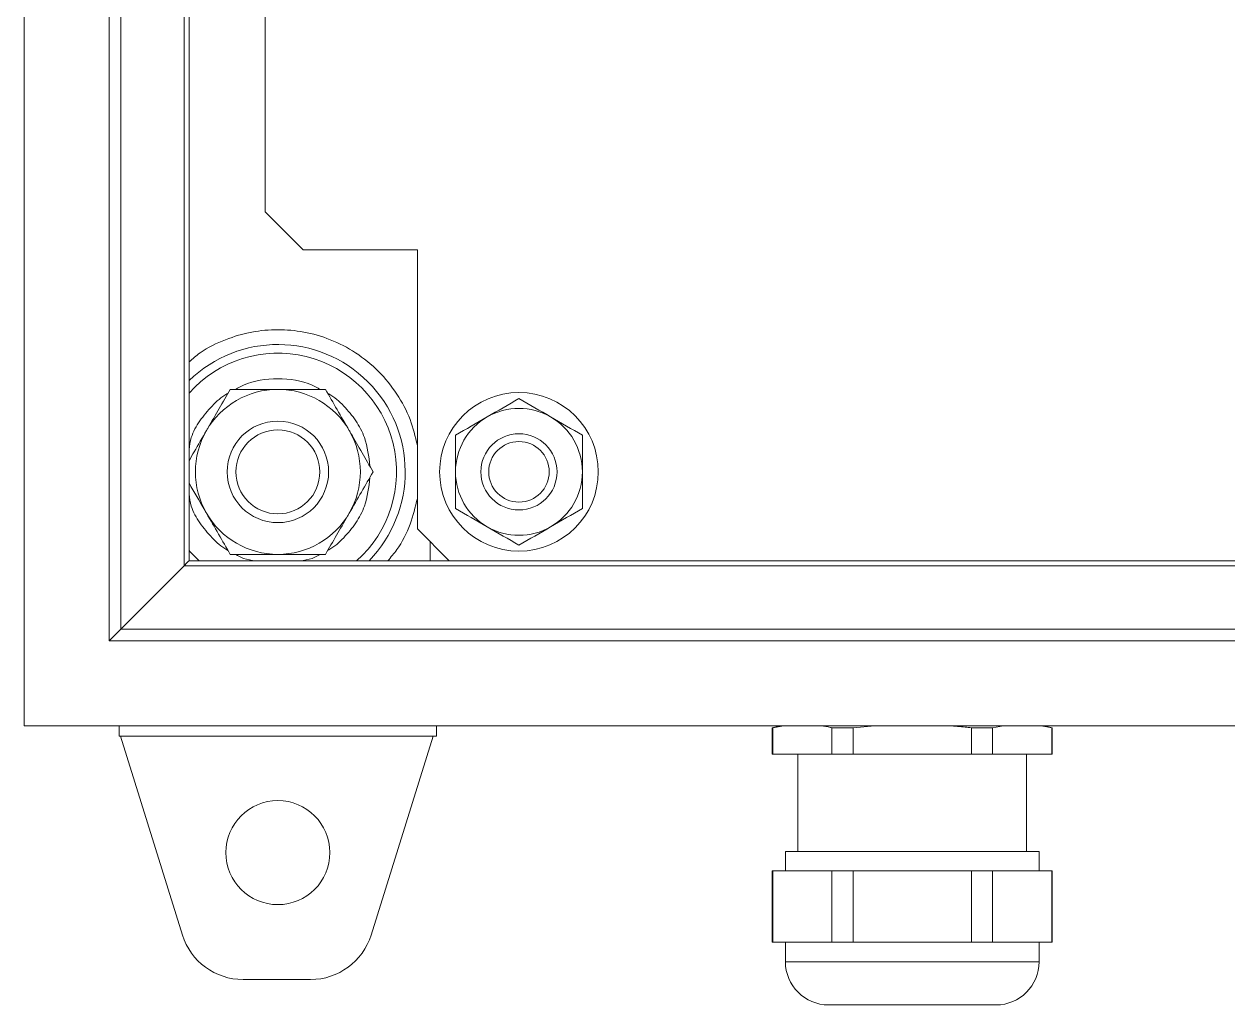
# Model space of a CAD drawing. Extents: x 4137 to 28680, y 2446 to 6814.
# Drawn here: x 7331 to 7425.9, y 2823 to 2900.2 of the extents above; entities that cross this region are included whole.
import ezdxf

# ---------------------------------------------------------------- set-up
doc = ezdxf.new("R2010")
doc.units = 0
doc.header["$LTSCALE"] = 0.5
doc.layers.get('0').update_dxf_attribs({"linetype": 'CONTINUOUS'})

msp = doc.modelspace()

# ---------------------------------------------------------------- linework, layer by layer
at = {"color": 7, "linetype": 'Continuous', "lineweight": 15}
for p, q in [((7331.019, 3144.96), (7331.019, 2844.96)), ((7337.713, 2851.655), (7337.713, 3138.266)), ((7338.635, 2852.577), (7338.635, 3137.343)), ((7343.627, 3132.352), (7343.627, 2857.568)), ((7344.019, 2857.96), (7344.019, 3131.96)), ((7350.019, 2885.46), (7350.019, 3049.96)), ((7353.019, 2882.46), (7350.019, 2885.46)), ((7362.019, 2882.46), (7353.019, 2882.46)), ((7362.019, 2860.46), (7362.019, 2882.46)), ((7364.519, 2857.96), (7362.019, 2860.46)), ((7363.019, 2859.46), (7363.019, 2857.96)), ((7511.019, 2857.96), (7344.019, 2857.96)), ((7338.635, 2852.577), (7343.627, 2857.568)), ((7343.627, 2857.568), (7511.411, 2857.568)), ((7338.635, 2852.577), (7337.713, 2851.655)), ((7516.402, 2852.577), (7338.635, 2852.577)), ((7517.324, 2851.655), (7337.713, 2851.655)), ((7331.019, 2844.96), (7531.019, 2844.96)), ((7338.519, 2844.96), (7338.519, 2844.132)), ((7363.519, 2844.132), (7363.519, 2844.96)), ((7390.595, 2844.96), (7389.987, 2844.797)), ((7389.987, 2844.797), (7389.987, 2842.713)), ((7389.987, 2844.797), (7390.03, 2844.797)), ((7390.03, 2844.797), (7390.888, 2844.96)), ((7390.03, 2842.713), (7390.03, 2844.797)), ((7394.687, 2844.797), (7396.361, 2844.797)), ((7394.687, 2842.713), (7394.687, 2844.797)), ((7396.361, 2844.797), (7398.078, 2844.96)), ((7396.361, 2842.713), (7396.361, 2844.797)), ((7405.676, 2842.713), (7405.676, 2844.797)), ((7405.676, 2844.797), (7407.35, 2844.797)), ((7407.35, 2844.797), (7408.208, 2844.96)), ((7407.35, 2842.713), (7407.35, 2844.797)), ((7412.05, 2844.797), (7411.442, 2844.96)), ((7412.008, 2842.713), (7412.008, 2844.797)), ((7412.008, 2844.797), (7412.05, 2844.797)), ((7412.05, 2842.713), (7412.05, 2844.797)), ((7338.519, 2844.132), (7338.607, 2844.132)), ((7338.607, 2844.132), (7363.26, 2844.132)), ((7338.607, 2844.132), (7343.502, 2828.469)), ((7358.365, 2828.469), (7363.26, 2844.132)), ((7363.26, 2844.132), (7363.519, 2844.132)), ((7390.03, 2842.713), (7389.987, 2842.713)), ((7394.687, 2842.713), (7390.03, 2842.713)), ((7392.01, 2842.713), (7392.01, 2835.06)), ((7396.361, 2842.713), (7394.687, 2842.713)), ((7405.676, 2842.713), (7396.361, 2842.713)), ((7407.35, 2842.713), (7405.676, 2842.713)), ((7412.008, 2842.713), (7407.35, 2842.713)), ((7410.028, 2835.06), (7410.028, 2842.713)), ((7412.05, 2842.713), (7412.008, 2842.713)), ((7391.019, 2835.06), (7391.019, 2833.513)), ((7391.019, 2835.06), (7392.358, 2835.06)), ((7392.358, 2835.06), (7411.019, 2835.06)), ((7411.019, 2833.513), (7411.019, 2835.06)), ((7389.987, 2833.513), (7389.987, 2827.91)), ((7390.03, 2833.513), (7389.987, 2833.513)), ((7390.03, 2827.91), (7390.03, 2833.513)), ((7392.358, 2833.513), (7390.03, 2833.513)), ((7394.687, 2833.513), (7392.358, 2833.513)), ((7394.687, 2827.91), (7394.687, 2833.513)), ((7396.361, 2833.513), (7394.687, 2833.513)), ((7396.361, 2827.91), (7396.361, 2833.513)), ((7401.019, 2833.513), (7396.361, 2833.513)), ((7405.676, 2833.513), (7401.019, 2833.513)), ((7405.676, 2827.91), (7405.676, 2833.513)), ((7407.35, 2833.513), (7405.676, 2833.513)), ((7407.35, 2827.91), (7407.35, 2833.513)), ((7409.679, 2833.513), (7407.35, 2833.513)), ((7412.008, 2833.513), (7409.679, 2833.513)), ((7412.008, 2827.91), (7412.008, 2833.513)), ((7412.05, 2833.513), (7412.008, 2833.513)), ((7412.05, 2827.91), (7412.05, 2833.513)), ((7389.987, 2827.91), (7390.03, 2827.91)), ((7390.03, 2827.91), (7392.358, 2827.91)), ((7391.019, 2827.91), (7391.019, 2826.363)), ((7392.358, 2827.91), (7394.687, 2827.91)), ((7394.687, 2827.91), (7396.361, 2827.91)), ((7396.361, 2827.91), (7401.019, 2827.91)), ((7401.019, 2827.91), (7405.676, 2827.91)), ((7405.676, 2827.91), (7407.35, 2827.91)), ((7407.35, 2827.91), (7409.679, 2827.91)), ((7409.679, 2827.91), (7412.008, 2827.91)), ((7411.019, 2826.363), (7411.019, 2827.91)), ((7412.008, 2827.91), (7412.05, 2827.91)), ((7348.274, 2824.96), (7353.593, 2824.96)), ((7394.422, 2822.96), (7395.305, 2822.96)), ((7395.305, 2822.96), (7407.616, 2822.96))]:
    msp.add_line(p, q, dxfattribs=at)
at = {"color": 8, "linetype": 'Continuous', "lineweight": 15}
for p, q in [((7391.019, 2826.363), (7392.358, 2826.363)), ((7392.358, 2826.363), (7411.019, 2826.363))]:
    msp.add_line(p, q, dxfattribs=at)
at = {"color": 8, "linetype": 'Continuous', "lineweight": 15, "flags": 128}
msp.add_lwpolyline([(7344.019, 2858.758), (7344.107, 2858.659), (7344.816, 2857.96)], dxfattribs=at)
at = {"color": 7, "linetype": 'Continuous', "lineweight": 15, "flags": 128}
msp.add_lwpolyline([(7344.019, 2857.96), (7343.974, 2857.915), (7343.841, 2857.783), (7343.627, 2857.568)], dxfattribs=at)
at = {"color": 7, "linetype": 'Continuous', "lineweight": 15}
for centre, radius in [((7370.019, 2864.96), 6.25), ((7351.019, 2864.96), 4), ((7351.019, 2864.96), 3.309), ((7370.019, 2864.96), 3), ((7370.019, 2864.96), 2.386), ((7351.019, 2834.96), 4.1)]:
    msp.add_circle(centre, radius, dxfattribs=at)
at = {"color": 8, "linetype": 'Continuous', "lineweight": 15}
for radius, start, end in [(10.034, 315.76573, 134.23427), (9.353, 311.54268, 138.45732)]:
    msp.add_arc((7351.019, 2864.96), radius, start, end, dxfattribs=at)
at = {"color": 7, "linetype": 'Continuous', "lineweight": 15}
for centre, radius, start, end in [((7351.019, 2864.96), 6.5, 90.01862, 150.01862), ((7351.019, 2864.96), 6.5, 30.01862, 90.01862), ((7370.019, 2864.96), 5, 120, 180), ((7370.019, 2864.96), 5, 60, 120), ((7370.019, 2864.96), 5, 0, 60), ((7351.019, 2864.96), 6.5, 150.01862, 210.01862), ((7351.019, 2864.96), 6.5, 330.01862, 30.01862), ((7370.019, 2864.96), 5, 180, 240), ((7370.019, 2864.96), 5, 300, 0), ((7351.019, 2864.96), 6.5, 210.01862, 270.01862), ((7351.019, 2864.96), 6.5, 270.01862, 330.01862), ((7370.019, 2864.96), 5, 240, 300), ((7348.274, 2829.96), 5, 197.354, 270), ((7353.593, 2829.96), 5, 270, 342.646), ((7394.422, 2826.363), 3.403, 180, 270), ((7407.616, 2826.363), 3.403, 270, 0)]:
    msp.add_arc(centre, radius, start, end, dxfattribs=at)
at = {"color": 8, "linetype": 'Continuous', "lineweight": 15}
for points, knots in [([(7344.019, 2873.628), (7344.302, 2873.873), (7345.158, 2874.611), (7346.85, 2875.421), (7348.926, 2876.035), (7351.019, 2876.223), (7353.109, 2876.032), (7355.197, 2875.432), (7357.204, 2874.392), (7358.997, 2872.937), (7360.445, 2871.145), (7361.503, 2869.157), (7361.851, 2867.736), (7362.019, 2867.048)], [0, 0, 0, 0, 0.048628, 0.14659, 0.240643, 0.32938, 0.418117, 0.51217, 0.610132, 0.710174, 0.810216, 0.908178, 1, 1, 1, 1]), ([(7347.694, 2871.459), (7347.9, 2871.572), (7348.91, 2872.128), (7351.019, 2872.433), (7353.125, 2872.128), (7354.135, 2871.573), (7354.339, 2871.461)], [0, 0, 0, 0, 0.10183, 0.500341, 0.898852, 1, 1, 1, 1]), ([(7344.019, 2866.728), (7344.062, 2867.044), (7344.174, 2867.851), (7344.857, 2869.012), (7345.798, 2870.168), (7346.581, 2870.885), (7347.055, 2871.128), (7347.08, 2871.141)], [0, 0, 0, 0, 0.171415, 0.438623, 0.711501, 0.984379, 1, 1, 1, 1]), ([(7354.953, 2871.143), (7354.98, 2871.129), (7355.456, 2870.886), (7356.236, 2870.167), (7357.193, 2869.016), (7358.045, 2867.437), (7358.186, 2866.17), (7358.272, 2865.399)], [0, 0, 0, 0, 0.013138, 0.232298, 0.451457, 0.666062, 1, 1, 1, 1]), ([(7358.273, 2864.528), (7358.187, 2863.755), (7358.046, 2862.485), (7357.193, 2860.905), (7356.235, 2859.753), (7355.457, 2859.035), (7354.983, 2858.792), (7354.957, 2858.779)], [0, 0, 0, 0, 0.334756, 0.549288, 0.768373, 0.987458, 1, 1, 1, 1]), ([(7347.084, 2858.777), (7347.057, 2858.791), (7346.582, 2859.034), (7345.798, 2859.752), (7344.857, 2860.908), (7344.174, 2862.069), (7344.062, 2862.876), (7344.019, 2863.192)], [0, 0, 0, 0, 0.016346, 0.289023, 0.5617, 0.828711, 1, 1, 1, 1]), ([(7362.019, 2862.872), (7361.847, 2862.187), (7361.493, 2860.771), (7360.667, 2859.1), (7359.931, 2858.244), (7359.687, 2857.96)], [0, 0, 0, 0, 0.385138, 0.796034, 1, 1, 1, 1]), ([(7349.251, 2857.96), (7348.931, 2857.995), (7348.377, 2858.054), (7347.9, 2858.339), (7347.698, 2858.459)], [0, 0, 0, 0, 0.576373, 1, 1, 1, 1]), ([(7354.343, 2858.461), (7354.14, 2858.34), (7353.662, 2858.055), (7353.106, 2857.995), (7352.787, 2857.96)], [0, 0, 0, 0, 0.425262, 1, 1, 1, 1])]:
    msp.add_open_spline(points, degree=3, knots=knots, dxfattribs=at)
at = {"color": 7, "linetype": 'Continuous', "lineweight": 15}
for points, knots in [([(7345.388, 2868.208), (7345.433, 2868.285), (7346.066, 2869.383), (7346.687, 2870.459), (7347.264, 2871.459)], [0, 0, 0, 0, 0.0702152, 1, 1, 1, 1]), ([(7351.017, 2871.46), (7350.675, 2871.46), (7349.405, 2871.46), (7348.168, 2871.459), (7347.264, 2871.459)], [0, 0, 0, 0, 0.268634, 1, 1, 1, 1]), ([(7354.769, 2871.461), (7354.454, 2871.461), (7353.231, 2871.461), (7351.96, 2871.46), (7351.017, 2871.46)], [0, 0, 0, 0, 0.25755, 1, 1, 1, 1]), ([(7354.769, 2871.461), (7355.074, 2870.934), (7355.69, 2869.869), (7356.326, 2868.767), (7356.647, 2868.212)], [0, 0, 0, 0, 0.495458, 1, 1, 1, 1]), ([(7344.019, 2865.834), (7344.156, 2866.072), (7344.604, 2866.849), (7345.067, 2867.651), (7345.388, 2868.208)], [0, 0, 0, 0, 0.306355, 1, 1, 1, 1]), ([(7356.647, 2868.212), (7356.691, 2868.135), (7357.325, 2867.038), (7357.947, 2865.962), (7358.524, 2864.963)], [0, 0, 0, 0, 0.070215, 1, 1, 1, 1]), ([(7358.524, 2864.963), (7358.22, 2864.435), (7357.605, 2863.369), (7356.969, 2862.268), (7356.649, 2861.712)], [0, 0, 0, 0, 0.495457, 1, 1, 1, 1]), ([(7345.391, 2861.708), (7345.346, 2861.785), (7344.883, 2862.587), (7344.429, 2863.373), (7344.019, 2864.083)], [0, 0, 0, 0, 0.096123, 1, 1, 1, 1]), ([(7347.268, 2858.459), (7346.963, 2858.987), (7346.348, 2860.052), (7345.712, 2861.153), (7345.391, 2861.708)], [0, 0, 0, 0, 0.495458, 1, 1, 1, 1]), ([(7356.649, 2861.712), (7356.604, 2861.635), (7355.971, 2860.537), (7355.351, 2859.462), (7354.774, 2858.461)], [0, 0, 0, 0, 0.070215, 1, 1, 1, 1]), ([(7351.021, 2858.46), (7350.68, 2858.46), (7349.409, 2858.46), (7348.173, 2858.459), (7347.268, 2858.459)], [0, 0, 0, 0, 0.268634, 1, 1, 1, 1]), ([(7354.774, 2858.461), (7354.458, 2858.461), (7353.235, 2858.461), (7351.964, 2858.46), (7351.021, 2858.46)], [0, 0, 0, 0, 0.2575499, 1, 1, 1, 1]), ([(7393.829, 2844.96), (7394.074, 2844.919), (7394.36, 2844.87), (7394.646, 2844.806), (7394.687, 2844.797)], [0, 0, 0, 0, 0.85551, 1, 1, 1, 1]), ([(7403.96, 2844.96), (7404.371, 2844.926), (7404.944, 2844.878), (7405.515, 2844.815), (7405.676, 2844.797)], [0, 0, 0, 0, 0.71857, 1, 1, 1, 1]), ([(7411.149, 2844.96), (7411.355, 2844.926), (7411.642, 2844.878), (7411.927, 2844.815), (7412.008, 2844.797)], [0, 0, 0, 0, 0.718571, 1, 1, 1, 1])]:
    msp.add_open_spline(points, degree=3, knots=knots, dxfattribs=at)
for points in [[(7370.019, 2870.734), (7369.189, 2870.255), (7368.356, 2869.774), (7367.519, 2869.29)], [(7372.519, 2869.29), (7371.681, 2869.774), (7370.848, 2870.255), (7370.019, 2870.734)], [(7367.519, 2869.29), (7366.681, 2868.807), (7365.848, 2868.326), (7365.019, 2867.847)], [(7375.019, 2867.847), (7374.189, 2868.326), (7373.356, 2868.807), (7372.519, 2869.29)], [(7365.019, 2867.847), (7365.019, 2866.889), (7365.019, 2865.927), (7365.019, 2864.96)], [(7375.019, 2864.96), (7375.019, 2865.927), (7375.019, 2866.889), (7375.019, 2867.847)], [(7365.019, 2864.96), (7365.019, 2863.993), (7365.019, 2863.031), (7365.019, 2862.073)], [(7375.019, 2862.073), (7375.019, 2863.031), (7375.019, 2863.993), (7375.019, 2864.96)], [(7365.019, 2862.073), (7365.848, 2861.594), (7366.681, 2861.114), (7367.519, 2860.63)], [(7372.519, 2860.63), (7373.356, 2861.114), (7374.189, 2861.594), (7375.019, 2862.073)], [(7367.519, 2860.63), (7368.356, 2860.146), (7369.189, 2859.666), (7370.019, 2859.187)], [(7370.019, 2859.187), (7370.848, 2859.666), (7371.681, 2860.146), (7372.519, 2860.63)]]:
    msp.add_open_spline(points, degree=3, dxfattribs=at)

doc.saveas('drawing.dxf')
